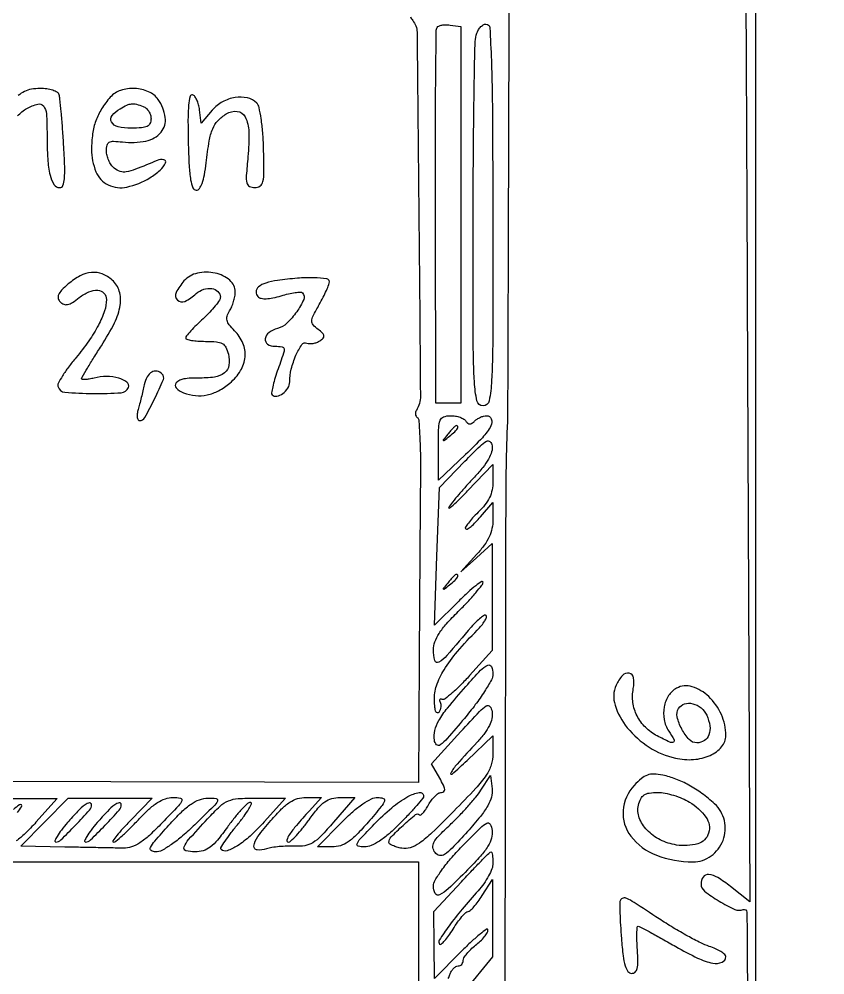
# Model space of a CAD drawing. Extents: x 48 to 647, y 19 to 617.
# Drawn here: x 484.4 to 647, y 279.2 to 472 of the extents above; entities that cross this region are included whole.
import ezdxf

# ---------------------------------------------------------------- set-up
doc = ezdxf.new("R2010")
doc.units = 0

msp = doc.modelspace()

# ---------------------------------------------------------------- linework, layer by layer
for points in [[(129.254687, 546.763278, -0.000001), (62.367793, 546.881024, -0.027436)], [(537.328125, 528.246076, -0.000001), (564.543336, 528.054961, -0.036398)], [(630.704401, 539.505485, -0.000003), (630.905154, 503.491165, -0.000215), (631.109016, 463.820087, -0.000129), (631.318584, 416.732002), (631.833257, 293.964004), (627.934367, 297.051982, 0.030218), (625.369268, 298.842623, 0.117285), (623.539603, 299.43986, 0.263156), (622.450213, 298.936767, 0.157155), (622, 297.539759, 0.231425), (622.702722, 296.102824, 0.029204), (625.63259, 294.08668, 0.030063), (628.792507, 292.424615, 0.200243), (630.533232, 292.374379, -0.523455), (631.256587, 291.881559, -0.000511), (631.425035, 268.617172, -0.002205)], [(582.19109, 83.900208, -0.000069), (582.397611, 229.170452, -0.000076), (582.644863, 373.757051, -0.009422), (583.021662, 391.952572, 0.009058), (583.031247, 392.39973, 0.000002), (583.104035, 414.370443, 0.000041), (583.182554, 438.703827, 0.000025), (583.271662, 467.5), (583.5, 542.5)], [(471.75, 528.691319, -0.000037), (507.332111, 528.452952, -0.000062)], [(563.336818, 472.435841, 0.051433), (563.810397, 471.728457, -0.172077), (564.680744, 469.358178, -0.000419), (565.057909, 432.570092, -0.000495), (565.366057, 395.993213, -0.141179), (564.550765, 393.08214, 0.079735), (564.385783, 392.685791, 0.091153), (564.363851, 392.276259, 0.100725), (564.486314, 391.917647, 0.122369), (564.733688, 391.664251, -0.241679), (565.038151, 391.159356, -0.004165), (565.237095, 387.850014, -0.009554), (565.365292, 383.919648, -0.00609), (565.371317, 379.345153, 0.000777), (565.313722, 373.158416, 0.000231), (565.244798, 363.707688, 0.000232), (565.177206, 353.09124, 0.000251), (565.121317, 342.744847), (565, 317.989694), (471.763654, 318.244847, -0.000324), (413.001211, 318.443768, -0.004488)], [(484.083749, 452.476501, -0.092231), (485.957177, 453.977082, -0.055009), (488.151007, 454.857116, -0.304525), (489.29742, 454.477684, -0.151371), (489.886231, 452.911019, -0.014215), (490.013655, 448.75, 0.013431), (490.15806, 443.779602, 0.044374), (490.629698, 440.540552, 0.080212), (491.417868, 438.641313, 0.259968), (492.567953, 438, 0.310045), (493.204294, 438.436553, 0.069371), (493.520469, 439.788795, 0.031983), (493.587685, 442.257087, 0.00608), (493.367904, 446.75, 0.003255), (493.135006, 450.1927, 0.00442), (492.877092, 453.296875, 0.002981), (492.622471, 455.894818, 0.048855), (492.447967, 456.75, 0.189702), (492.06373, 457.231151, 0.051941), (491.159897, 457.632812, 0.044749), (489.956343, 457.908223, 0.033893), (488.603965, 458, 0.042296), (486.844982, 457.850937, 0.071012), (485.435834, 457.398198, 0.070936), (484.208615, 456.568863, 0.042114)], [(481.562308, 314.711359, -0.015105), (485.673696, 314.811859), (492.071533, 314.774949), (487.785767, 309.989221, -0.017292), (485.580703, 307.691947, -0.044384), (483.795015, 306.240275, -0.061455)], [(484.069679, 311.951955, 0.016486), (484.872837, 313.114226, 0.352923), (484.831236, 313.502097, 0.373924), (484.446161, 313.528997, 0.014086), (483.226702, 312.554748, 0.019332)], [(570.977197, 278.460221, 0.032561), (571.316616, 279.25, -0.048858), (571.63049, 279.919421, -0.055187), (572.057894, 280.485937, -0.063057), (572.528372, 280.872857, -0.141509), (572.968615, 281, 0.106414), (573.362129, 281.08471, 0.099393), (573.697031, 281.324911, 0.096048), (573.921539, 281.683837, 0.092122), (574, 282.10608, -0.140354), (574.158175, 282.658468, -0.031319), (574.734375, 283.464908, -0.030162), (575.542994, 284.344624, -0.025171), (576.5, 285.17866, 0.025085), (577.45701, 286.012412, 0.030093), (578.265625, 286.891278, 0.031227), (578.841988, 287.696586, 0.140604), (579, 288.247382, 0.602709), (578.719174, 288.395724, 0.019465), (577.419115, 287.432283, 0.018624), (575.684124, 285.929105, 0.009552), (573.618263, 283.924776), (568.236526, 278.499948), (568.172992, 285.252088), (568.109458, 292.004228), (573.662442, 298.002114, -0.003294), (575.819385, 300.301298, -0.005229), (577.699472, 302.238121, -0.001485), (579.350153, 303.893546, -0.198513), (579.607713, 304, -0.337369), (579.761383, 303.882996, -0.024677), (579.884766, 303.33109, -0.026457), (579.971709, 302.595794, -0.0162), (580, 301.722861, -0.091574), (579.797065, 300.624111, -0.032028), (579.125548, 299.15723, -0.030535), (578.162387, 297.601653, -0.031186), (577.023143, 296.186482, 0.011425), (573.784745, 292.473999, 0.017228), (571.153229, 289.083315, 0.010821), (569.166629, 286.203706, 0.355894), (569.246484, 285.420183, 0.395485), (569.571845, 285.409709, 0.029405), (570.2625, 286.092708, 0.028342), (571.087784, 287.122691, 0.016318), (571.967492, 288.447401, -0.015569), (572.868284, 289.808278, -0.022009), (573.759099, 290.956424, -0.019089), (574.550171, 291.819251, -0.20026), (574.983358, 292, 0.192346), (575.412663, 292.171495, 0.021225), (576.162679, 292.947678, 0.023451), (577.004053, 293.990435, 0.016897), (577.846243, 295.226138), (579.888889, 298.452276), (579.888889, 290.65263), (579.888889, 282.852985), (574.194444, 275.866038, -0.003485)], [(434.034733, 278.479326, 0.008441), (436.882725, 289.141792, 0.202112), (436.415644, 292.136492, 0.192104), (435.531447, 292.791575, 0.071576), (433.967412, 292.97247, 0.070989), (432.39935, 292.704108, 0.178351), (431.5, 292, -0.247226), (430.729233, 291.545813, -0.002492), (424.183145, 291.265658, -0.006568), (415.955025, 291.062793, -0.002879), (405.047972, 291, -0.002028), (385.55954, 291.079057, -0.06207), (380.745127, 291.718738, -0.25685), (378.687163, 293.670451, -0.077419), (378, 298.081787), (378, 302), (471.5, 302), (565, 302), (565, 239.662141)], [(630.813707, 88.540245, -0.000013), (630.561133, 53.487169, -0.186324)]]:
    msp.add_lwpolyline(points, format="xyb")
msp.add_lwpolyline([(632.992997, 50), (633.041887, 294.25), (633.090776, 538.5)])
for points in [[(573.5, 432.5), (573.5, 394.5), (571, 394.5), (568.5, 394.5), (568.393828, 432, -0.00113), (568.385585, 446.434657, -0.001825), (568.451187, 458.721486, -0.000274), (568.555107, 469.617811, -0.1254), (568.738187, 470.307186, -0.167066), (569.060781, 470.596253, -0.052553), (569.689595, 470.787025, -0.045835), (570.486162, 470.865294, -0.036989), (571.34436, 470.807186), (573.5, 470.5)], [(579.975484, 432.5, -0.000716), (579.96378, 407.294611, -0.012302), (579.745061, 399.042598, -0.036608), (579.241593, 395.012571, -0.35749), (578.006363, 394, -0.352398), (576.7796, 394.987213, -0.040183), (576.265538, 398.765179, -0.013057), (576.041076, 406.555872, -0.000767), (576.013655, 430.25, -0.00155), (576.062525, 444.30544, -0.002359), (576.200423, 456.5125, -0.000849), (576.386718, 467.029371, -0.060681), (576.630286, 468.75, -0.052758), (576.961357, 469.610573, -0.060775), (577.453432, 470.339063, -0.070369), (578.023703, 470.834018, -0.144571), (578.585753, 471, -0.396463), (579.363779, 470.268029, -0.006225), (579.68635, 463.626611, -0.00758), (579.906078, 453.125899, -0.001199)], [(502.783487, 456.25, 0.039483), (501.025998, 453.881419, 0.05367), (499.863891, 451.489125, 0.052036), (499.214468, 448.846614, 0.034265), (499, 445.720729, 0.0965), (499.878513, 441.211258, 0.185108), (502.356783, 438.555717, 0.17103), (506.141673, 438.11829, 0.08113), (510.75, 439.98904, 0.041232), (512.858578, 441.526263, 0.113741), (513.937926, 443.000648, 0.489303), (513.582475, 443.644105, 0.138678), (512.25, 443.483978, -0.004812), (507.878451, 441.70961, -0.049786), (506.010527, 441.179633, -0.125143), (504.777601, 441.268585, -0.093196), (503.580167, 441.933467, -0.068747), (502.975136, 442.595032, -0.04457), (502.464174, 443.499081, -0.044177), (502.116229, 444.491997, -0.06227), (502, 445.421644, -0.060231), (502.138172, 446.5645, -0.208939), (502.580221, 447.142878, -0.135137), (503.455067, 447.354756, -0.020945), (505.25, 447.223639, 0.076117), (509.984713, 447.399558, 0.172302), (513.035816, 449.188613, 0.214779), (513.880339, 452.169452, 0.116514), (512.443296, 455.777494, 0.137773), (510.520808, 457.351183, 0.091066), (507.724648, 458.007383, 0.090814), (504.870565, 457.627698, 0.135857)], [(518.513656, 447.287557, 0.006142), (518.693577, 442.386867, 0.028588), (518.99318, 439.574768, 0.053164), (519.436693, 437.969296, 0.307978), (520.126325, 437.5, 0.2422), (520.770807, 437.831641, 0.067613), (521.3166, 438.866638, 0.042944), (521.77433, 440.557154, 0.015886), (522.135588, 443, -0.011777), (522.753707, 447.431013, -0.056911), (523.445121, 449.873539, -0.092314), (524.49571, 451.499467, -0.063781), (526.195892, 452.890264, -0.168545), (528.402349, 453.393632, -0.253665), (529.987298, 452.294104, -0.111787), (530.746332, 449.25555, -0.029977), (530.557065, 444.25, 0.006416), (530.234456, 440.459135, 0.072365), (530.343334, 438.958198, 0.220781), (530.874143, 438.262094, 0.121778), (531.934294, 438, 0.156357), (533.002856, 438.342529, 0.184663), (533.58578, 439.222284, 0.056593), (533.791203, 441.136538, 0.005128), (533.712143, 445.951498, 0.012865), (533.545476, 449.129194, 0.018185), (533.22175, 451.944265, 0.016089), (532.804016, 454.200966, 0.143683), (532.325, 455.076498, 0.142493), (530.444555, 456.107894, 0.09458), (527.968778, 456.182189, 0.086011), (525.42673, 455.310914, 0.0899), (523.370457, 453.644293), (521.129121, 451.038585), (520.814561, 453.692174, 0.03692), (520.612144, 454.734575, 0.044054), (520.265556, 455.673394, 0.049642), (519.836966, 456.38692, 0.154709), (519.38733, 456.710438, 0.441666), (518.878481, 456.4224, 0.032875), (518.596731, 454.656075, 0.022792), (518.461751, 451.77874, 0.006428)], [(509.418213, 454.393011, -0.093632), (510.022963, 454.019628, -0.066804), (510.53535, 453.408253, -0.064844), (510.881759, 452.662047, -0.076427), (511, 451.893011, -0.108034), (510.793013, 450.946223, -0.176372), (510.221741, 450.368313, -0.09295), (509.104239, 450.075034, -0.017823), (507, 450, -0.054541), (504.340633, 450.290955, -0.210992), (503.034258, 451.251145, -0.31097), (503.140533, 452.545829, -0.089866), (504.75, 453.919901, -0.022581), (506.141384, 454.64827, -0.084224), (507.090532, 454.909987, -0.089572), (508.04195, 454.835946, -0.027526)], [(494.305764, 418.569564, 0.020303), (492.955716, 417.300617, 0.088791), (492.340787, 416.399142, 0.169509), (492.276722, 415.653372, 0.132527), (492.67868, 414.940884, 0.109809), (493.393937, 414.477479, 0.146424), (494.162163, 414.427191, 0.087896), (495.12043, 414.833196, 0.022608), (496.492504, 415.815444, -0.063506), (498.458721, 416.993185, -0.119977), (500.268528, 417.311349, -0.191081), (501.499471, 416.72823, -0.189932), (502, 415.458111, -0.083134), (501.609412, 413.12521, -0.037653), (500.379154, 410.271596, -0.032269), (498.441756, 407.089025, -0.022008), (495.859539, 403.729765, 0.015478), (494.350341, 401.818583, 0.021929), (493.138335, 400.022458, 0.018952), (492.283602, 398.501028, 0.201592), (492.230742, 397.807774, 0.301607), (493.6138, 396.727299, 0.017128), (499.300811, 396.482201, 0.017218), (504.992075, 396.628011, 0.294155), (506.431674, 397.682542, 0.33393), (506.126294, 398.751912, 0.095188), (504.47768, 399.565128, 0.066781), (502.022276, 399.898846, 0.061985), (499.5, 399.589356, -0.017222), (498.541246, 399.383537, -0.030065), (497.734375, 399.288772, -0.032749), (497.142332, 399.293909, -0.392659), (497, 399.447207, -0.133867), (497.092255, 399.78561, -0.001906), (498.175, 401.607911, -0.005127), (499.466955, 403.714275, -0.003338), (501, 406.121295, 0.02776), (503.628471, 410.730318, 0.075151), (504.783628, 414.302511, 0.115443), (504.595277, 417.104227, 0.135377), (503.171259, 419.345012, 0.091579), (501.16291, 420.584412, 0.11488), (499.002799, 420.892147, 0.10029), (496.707543, 420.214313, 0.056754)], [(517.654988, 419.171259, 0.069862), (516.080423, 416.850183, 0.316984), (516.322563, 415.324152, 0.323781), (517.825391, 415.061154, 0.070756), (520.134014, 416.621281, -0.103197), (521.62527, 417.494829, -0.117567), (523.270278, 417.643567, -0.153634), (524.510811, 417.046198, -0.207175), (525, 415.916255, -0.150691), (524.807683, 415.29263, -0.019754), (523.971875, 414.164803, -0.021509), (522.840304, 412.87536, -0.016486), (521.5, 411.563865, 0.009824), (520.15907, 410.286279, 0.014153), (519.028125, 409.100261, 0.009824), (518.145306, 408.08078, 0.175271), (518, 407.678995, 0.338287), (518.203278, 407.412926, 0.024268), (519.169403, 407.199455, 0.026203), (520.454859, 407.048964, 0.016038), (521.980948, 407, -0.021017), (524.198109, 406.906764, -0.106273), (525.375865, 406.547846, -0.149555), (526.093747, 405.80205, -0.055937), (526.607732, 404.426784, -0.09741), (526.72471, 402.166011, -0.19312), (525.840853, 400.636736, -0.133457), (523.830297, 399.787036, -0.039033), (520.449556, 399.59589, 0.042765), (517.621714, 399.414857, 0.165658), (516.083394, 398.618399, 0.403831), (516.086356, 397.593929, 0.1089), (517.581787, 396.606989, 0.068764), (519.956201, 396.0533, 0.075353), (522.315722, 396.191819, 0.070887), (524.643323, 397.043041, 0.051889), (526.923275, 398.588894, 0.081302), (529.064846, 401.085286, 0.115275), (529.974261, 403.854934, 0.121706), (529.542163, 406.629426, 0.097477), (527.851927, 409.148073, -0.028344), (526.785934, 410.342298, -0.106973), (526.344376, 411.235961, -0.139572), (526.371568, 412.096941, -0.062412), (526.851927, 413.134505, 0.039963), (527.291741, 413.982693, 0.026579), (527.662753, 415.013995, 0.026779), (527.917313, 416.060363, 0.046307), (528, 416.951247, 0.222432), (526.889516, 419.323974, 0.121576), (523.940816, 420.760583, 0.107801), (520.367433, 420.748501, 0.155505)], [(536.5, 419.273221, 0.036748), (534.150603, 418.760455, 0.101112), (532.661399, 417.966349, 0.212141), (532.189341, 417.016636, 0.210165), (532.575347, 416.024653, 0.148118), (533.228085, 415.675399, 0.058275), (534.255175, 415.592244, 0.043676), (535.606985, 415.759265, 0.021892), (537.274495, 416.192172, -0.017193), (538.742783, 416.58812, -0.024398), (540.073214, 416.830536, -0.022163), (541.151069, 416.924685, -0.210062), (541.572884, 416.76045, -0.311419), (541.816861, 415.431753, -0.047737), (540.413085, 412.966313, -0.048079), (538.418179, 410.641093, -0.130666), (536.534911, 409.598118, 0.098932), (534.81808, 408.783299, 0.198254), (534.060631, 407.516855, 0.289996), (534.535574, 406.44448, 0.148416), (536, 406, -0.035996), (537.44605, 405.895761, -0.345294), (537.844826, 405.477808, -0.106397), (537.742418, 404.59143, -0.003041), (536.489323, 400.969737, 0.012279), (535.944338, 399.295118, 0.018468), (535.559749, 397.808433, 0.013652), (535.326897, 396.590477, 0.241275), (535.446195, 396.220472, 0.250188), (536.382112, 395.93599, 0.109485), (537.606419, 396.472962, 0.093437), (538.636891, 397.572391, 0.142631), (539, 398.819392, -0.060259), (539.314373, 401.418449, -0.043809), (540.254436, 404.178206, -0.044288), (541.443971, 406.33312, -0.349327), (542.459863, 406.653776, 0.086377), (543.030363, 406.541641, 0.048544), (543.736537, 406.594886, 0.046551), (544.461104, 406.791758, 0.055863), (545.090684, 407.111523, 0.052931), (545.756022, 407.657663, 0.240287), (545.902539, 408.121313, 0.165521), (545.626667, 408.634039, 0.023933), (544.706466, 409.411078, -0.049583), (543.721759, 410.332992, -0.194675), (543.453805, 411.103462, -0.105832), (543.726645, 412.126113, -0.010038), (544.956466, 414.422492, 0.010464), (545.738981, 415.886634, 0.013121), (546.399712, 417.276885, 0.011321), (546.892589, 418.459828, 0.093304), (547, 419.030416, 0.378959), (546.463199, 419.636962, 0.024687), (543.924567, 419.821297, 0.025978), (540.537741, 419.723648, 0.015164)], [(509.649073, 398.25, -0.004228), (509.372361, 397.033124, -0.002838), (509.036462, 395.646875, -0.002858), (508.695899, 394.308206, -0.005645), (508.407442, 393.25, 0.036227), (508.228135, 392.387584, 0.063815), (508.22442, 391.660937, 0.098151), (508.384379, 391.17503, 0.270604), (508.684103, 391, 0.272243), (509.751866, 391.627922, 0.013388), (511.719508, 395.399897, 0.012947), (513.487743, 399.274359, 0.305958), (513.27009, 400.396577, 0.142032), (512.212817, 400.978598, 0.191325), (511.144407, 400.809427, 0.138682), (510.232994, 399.850641, 0.067434)], [(574.553851, 390.912868, 0.075363), (574.927179, 390.473233, 0.181024), (575.321227, 390.325735, 0.150038), (575.768438, 390.463023, 0.047458), (576.312868, 390.912868, -0.051353), (576.824555, 391.32901, -0.038224), (577.46253, 391.680655, -0.039035), (578.123074, 391.921261, -0.067926), (578.7, 392, -0.307753), (579.678813, 391.334504, -0.2208), (579.599612, 389.971653, -0.064485), (577.877005, 387.566202, -0.016618), (574.5, 384.176294), (569, 379.010515), (569, 385.505258, -0.00647), (569.052897, 389.593062, -0.083601), (569.34396, 391.084823, -0.223765), (570.046301, 391.767241, -0.082872), (571.440983, 392, -0.040791), (572.424606, 391.919621, -0.043258), (573.362293, 391.680655, -0.047414), (574.124379, 391.330452, -0.123551)], [(570.872445, 388.25, 0.001576), (569.99236, 387.120493, 0.377591), (570, 387, 0.377591), (570.120493, 386.99236, 0.001576), (571.25, 387.872445, 0.017685), (572.306759, 388.76332, 0.065617), (572.869516, 389.426111, 0.241985), (572.90695, 389.806605, 0.307699), (572.622445, 390, 0.184603), (572.410139, 389.91885, 0.013803), (571.952641, 389.485937, 0.017649), (571.425681, 388.920402, 0.012436)], [(576.280422, 379.625361, 0.006514), (574.694199, 377.899243, 0.006422), (573.145882, 376.124325, 0.00633), (571.829603, 374.535359, 0.024387), (571.074093, 373.5, 0.719414), (571.174552, 373.372058, 0.094078), (571.649517, 373.650177, 0.016356), (572.992527, 374.901434, 0.005433), (574.879555, 376.819751), (580, 382.139502), (580, 378.756842, -0.049485), (579.827947, 377.022672, -0.062225), (579.31737, 375.492569, -0.056906), (578.40297, 374.034234, -0.033281), (577.010431, 372.509994, 0.015556), (575.899243, 371.377049, 0.025581), (575.041348, 370.34486, 0.023339), (574.465619, 369.495365, 0.346539), (574.505288, 369.161378, 0.353243), (574.827972, 369.126955, 0.027328), (575.582941, 369.674512, 0.027861), (576.49878, 370.507127, 0.016747), (577.493636, 371.588476), (579.997557, 374.5), (579.998779, 371.047607, -0.051793), (579.811852, 369.24168, -0.057064), (579.258009, 367.573963, -0.049647), (578.266344, 365.89632, -0.027225), (576.75, 364.049703), (573.5, 360.504192), (576.663435, 363.356252), (579.82687, 366.208313), (579.846427, 355.426557), (579.865984, 344.644801), (575.286705, 339.5724, -0.011941), (573.464661, 337.648571, -0.018013), (571.779976, 336.070733, -0.013061), (570.340901, 334.88176, -0.242666), (569.779383, 334.774777, 0.073153), (569.460783, 334.820263, 0.232235), (569.27328, 334.727222, 0.232671), (569.232437, 334.522154, 0.073372), (569.359687, 334.227031, -0.112769), (569.498258, 333.821131, -0.057651), (569.492424, 333.27999, -0.052956), (569.354575, 332.695909, -0.054051), (569.097707, 332.158093, -0.324049), (568.786514, 332.030002, -0.249342), (568.502969, 332.2812, -0.062411), (568.29263, 333.169781, -0.017551), (568.188954, 334.593833, -0.093107), (568.625102, 337.517179, -0.053736), (570.148856, 340.74419, -0.040414), (572.825043, 344.420019, -0.01883), (576.836984, 348.746075, 0.022438), (577.706398, 349.69723, 0.035963), (578.348467, 350.589473, 0.040844), (578.72049, 351.321433, 0.302225), (578.647159, 351.686174, 0.335736), (578.284001, 351.736453, 0.036408), (577.531973, 351.240481, 0.033028), (576.619505, 350.437194, 0.019919), (575.64413, 349.375568, -0.003225), (570.694835, 343.613899, -0.078683), (569.081321, 342.261445, -0.501835), (568.27692, 342.591783, -0.062808), (568, 344.787592, -0.089674), (568.285111, 346.364516, -0.054415), (569.140089, 348.062509, -0.0389), (570.6499, 350.036476, -0.015568), (573, 352.5, 0.00945), (574.915585, 354.459465, 0.013558), (576.53125, 356.271902, 0.009339), (577.793582, 357.825691, 0.167437), (578, 358.424816, 0.59736), (577.743125, 358.563101, 0.019954), (576.561313, 357.714013, 0.018984), (574.982364, 356.381713, 0.009746), (573.102343, 354.600804), (568.204685, 349.776791), (568.696128, 363.638396), (569.187571, 377.5), (574.343786, 382.797944, -0.005211), (577.396304, 385.869664, -0.06528), (578.700053, 386.856134, -0.333441), (579.399631, 386.767281, -0.163274), (579.835884, 385.923305, -0.114893), (579.744852, 384.718195, -0.052489), (579.113512, 383.261858, -0.040208), (577.969107, 381.568501, -0.020386)], [(570.872445, 358.25, 0.001576), (569.99236, 357.120493, 0.377591), (570, 357, 0.377591), (570.120493, 356.99236, 0.001576), (571.25, 357.872445, 0.017685), (572.306759, 358.76332, 0.065617), (572.869516, 359.426111, 0.241985), (572.90695, 359.806605, 0.307699), (572.622445, 360, 0.184603), (572.410139, 359.91885, 0.013803), (571.952641, 359.485937, 0.017649), (571.425681, 358.920402, 0.012436)], [(580, 339.891215, -0.127425), (579.691311, 338.699622, -0.015973), (578.310938, 336.391104, -0.017953), (576.451873, 333.712712, -0.014003), (574.25, 330.937215, -0.004096), (570.791925, 326.888289, -0.057007), (569.378095, 325.592506, -0.359424), (568.643632, 325.638192, -0.17428), (568.184754, 326.533805, -0.088741), (568.281933, 328.530766, -0.076483), (569.05882, 330.485418, -0.040092), (570.836564, 333.022916, -0.00731), (574.561742, 337.393169, -0.008707), (577.525449, 340.652587, -0.096515), (578.948491, 341.67504, -0.424849), (579.702512, 341.380077, -0.098927)], [(604.873691, 337.622127, 0.187648), (604.647041, 333.618082, 0.092399), (607.124446, 329.069309, 0.079894), (611.534156, 325.135995, 0.086989), (616.831247, 322.925292, 0.072863), (620.498708, 322.644711, 0.088613), (623.835856, 323.482183, 0.110242), (626.155727, 325.217515, 0.17912), (627, 327.498633, 0.105203), (626.10179, 331.720339, 0.097096), (623.549431, 335.350111, 0.11552), (620.209382, 337.326625, 0.201596), (617.057881, 337.030977, 0.129979), (615.449653, 335.533044, 0.095639), (614.561249, 333.253938, 0.090489), (614.559968, 330.691036, 0.100348), (615.477424, 328.394111, -0.016256), (616.570782, 326.600878, -0.448127), (616.412787, 326.135927, -0.215148), (615.698909, 326.15249, -0.007555), (613.164978, 327.414686, -0.075405), (610.78699, 329.140422, -0.081045), (609.096178, 331.455714, -0.082916), (608.255042, 334.140879, -0.084075), (608.338036, 336.940179, 0.084243), (608.402298, 339.132348, 0.31968), (607.512611, 340.072911, 0.26807), (606.153846, 339.608318, 0.072623)], [(576.795965, 326.122759, 0.004209), (572.756113, 321.694664, 0.057042), (571.491486, 319.912737, 0.839337), (571.754464, 319.701163, 0.010287), (574.780864, 322.462408), (580, 327.424816), (580, 323.82754, -0.075904), (579.653813, 321.560259, -0.073761), (578.645832, 319.475131, -0.038677), (576.54299, 316.847222, -0.006626), (572.109382, 312.232894, -0.006314), (567.692934, 307.868326, -0.036693), (565.176816, 305.776789, -0.076067), (563.333794, 304.844498, -0.127016), (561.609382, 304.734339, -0.024205), (560.609754, 304.976089, -0.03597), (559.766506, 305.291175, -0.039601), (559.160932, 305.628846, -0.250812), (559, 305.929486, -0.196606), (559.44947, 307.028374, -0.014249), (561.860851, 309.346955, -0.011728), (564.405281, 311.550972, -0.386648), (565.151159, 311.515507, 0.359569), (565.439376, 311.48803, 0.056468), (565.905897, 311.887491, 0.041447), (566.451243, 312.580072, 0.023198), (567.000806, 313.501507, -0.03695), (567.607271, 314.457616, -0.042606), (568.322495, 315.266068, -0.047382), (569.036176, 315.827606, -0.143972), (569.622469, 316, 0.189081), (570.103639, 316.188707, 0.241868), (570.263942, 316.629673, 0.083687), (570.014566, 317.456486, 0.015277), (569.258862, 318.871679), (567.610744, 321.743358), (573.555372, 328.28474, -0.003645), (577.282818, 332.326768, -0.06279), (578.663826, 333.473921, -0.386998), (579.385071, 333.349558, -0.134012), (579.828701, 332.28582, -0.083684), (579.776227, 330.916431, -0.063087), (579.285504, 329.489758, -0.048938), (578.314594, 327.924111, -0.023782)], [(623.152898, 331.56377, -0.069282), (623.785928, 329.436113, -0.124629), (623.610407, 327.634854, -0.164027), (622.670449, 326.449086, -0.144842), (621.152705, 326, -0.209248), (619.611432, 326.674552, -0.064339), (618.108898, 328.791687, -0.064087), (617.186968, 331.235749, -0.199143), (617.462697, 332.939643, -0.181581), (618.653111, 333.859672, -0.1348), (620.32914, 333.911213, -0.114968), (622.005922, 333.067518, -0.112512)], [(574.847168, 308.105493, -0.006377), (571.75537, 304.749488, -0.059219), (570.243901, 303.488497, -0.196158), (569.22429, 303.292827, -0.183734), (568.323321, 303.859208, -0.129433), (567.897537, 304.898772, -0.157889), (568.086789, 305.927742, -0.070233), (569.056801, 307.24338, -0.011003), (571.368989, 309.5, 0.012617), (573.149876, 311.249343, 0.01044), (574.959102, 313.198348, 0.010581), (576.543486, 315.055963, 0.027676), (577.576055, 316.473099), (579.5, 319.446198), (579.816781, 316.719384, -0.095961), (579.692291, 315.077619, -0.064154), (578.96478, 313.333362, -0.040357), (577.475282, 311.174536, -0.011767)], [(608.521509, 317.428708, 0.169025), (606.293606, 312.337934, 0.185166), (607.822188, 307.188221, 0.139531), (612.993953, 303.347292, 0.090628), (620.36602, 302, 0.158067), (624.03911, 303.190945, 0.147307), (626.439983, 306.341253, 0.145864), (626.714892, 310.318587, 0.154501), (624.75, 313.693339, 0.025751), (622.162569, 315.809227, 0.032429), (619.556293, 317.476635, 0.034794), (616.927204, 318.697545, 0.039949), (614.271509, 319.47657, 0.038695), (612.471344, 319.708495, 0.098547), (611.174522, 319.518222, 0.090877), (609.987205, 318.833041, 0.029692)], [(506.910779, 310.409091, 0.009097), (505.30926, 308.716744, 0.01753), (504.100713, 307.29517, 0.017037), (503.30629, 306.217986, 0.603576), (503.421083, 306, 0.175241), (503.921413, 306.180912, 0.009028), (505.243554, 307.321875, 0.013456), (506.782777, 308.775891, 0.009284), (508.449178, 310.5, -0.018503), (510.558811, 312.603676, -0.043412), (512.315505, 313.967656, -0.058907), (513.889842, 314.739376, -0.084724), (515.416878, 315, -0.050155), (516.937613, 314.847069, -0.474069), (517.203792, 314.341926, -0.088895), (516.543715, 313.329439, -0.003), (513.242856, 309.863861, -0.014387), (510.677203, 307.351194, -0.04259), (508.732892, 305.838888, -0.062871), (507.056572, 305.028393, -0.084895), (505.395865, 304.768227, -0.001115), (503.748038, 304.79495, -0.000211), (500.744256, 304.85163, -0.000226), (497.236474, 304.920888, -0.000207), (493.627134, 304.995275), (484.754268, 305.181818), (489.5, 310), (494.245732, 314.818182), (502.741853, 314.818182), (511.237975, 314.818182)], [(519.837941, 309.479847, -0.015631), (517.366939, 307.233611, -0.025035), (515.109354, 305.494233, -0.027627), (513.197734, 304.31914, -0.124621), (511.937173, 304, -0.153781), (511.048114, 304.280063, -0.370433), (510.88935, 304.899423, -0.064937), (511.762761, 306.208751, -0.004931), (514.599232, 309.39213, -0.014115), (517.158959, 312.053548, -0.042585), (519.096205, 313.657403, -0.062965), (520.786547, 314.538794, -0.081592), (522.5, 314.871977, -0.047332), (524.144115, 314.76436, -0.504646), (524.406003, 314.256524, -0.083386), (523.647885, 313.205697, -0.002597)], [(533.815185, 310.059384, -0.023135), (530.992153, 307.210139, -0.04362), (528.430257, 305.235864, -0.059168), (526.365005, 304.235197, -0.287119), (525.152399, 304.514268, -0.345157), (525.111788, 304.84912, -0.00982), (525.934511, 306.15078, -0.015986), (527.035375, 307.708346, -0.00981), (528.425678, 309.474605, 0.013306), (529.773581, 311.211846, 0.02631), (530.730704, 312.670665, 0.034028), (531.251424, 313.721642, 0.534281), (531.065287, 314, 0.192522), (530.475405, 313.764126, 0.014931), (529.255387, 312.53125, 0.0187), (527.858388, 310.915448, 0.01313), (526.404532, 309, -0.015679), (524.414607, 306.405846, -0.058305), (522.936676, 304.976698, -0.088808), (521.52389, 304.250159, -0.074598), (519.856505, 304, -0.070869), (518.05248, 304.256988, -0.438937), (517.682679, 305.002331, -0.091133), (518.592929, 306.492215, -0.004647), (522.428422, 310.697055, -0.017673), (524.939123, 313.214127, -0.087514), (526.60973, 314.300889, -0.085496), (528.569279, 314.76297, -0.016448), (532.229634, 314.865887), (538.13037, 314.837665)], [(542.88708, 312.25, 0.007259), (540.350978, 309.362643, 0.029216), (538.934908, 307.491318, 0.071635), (538.413219, 306.40119, 0.506117), (538.708035, 306, 0.193029), (539.234706, 306.211195, 0.014742), (540.330338, 307.321875, 0.018562), (541.585272, 308.776083, 0.013014), (542.892616, 310.5, -0.01856), (544.679912, 312.803301, -0.062039), (546.076835, 314.104263, -0.088303), (547.459325, 314.771698, -0.068513), (549.117617, 315), (552.110962, 315), (547.805481, 309.982446, -0.013109), (545.287483, 307.199088, -0.063727), (543.638755, 305.860599, -0.097397), (542.057772, 305.2647, -0.054616), (540, 305.146978, 0.019964), (538.501249, 305.165046, 0.016051), (536.891909, 305.068421, 0.016344), (535.408998, 304.882457, 0.039355), (534.334157, 304.623855, -0.099366), (532.410467, 304.398342, -0.432625), (531.773438, 305.197824, -0.124791), (532.55762, 307.09404, -0.018764), (535.15998, 310.32564, -0.016835), (537.343681, 312.673695, -0.052103), (539.019817, 314.039884, -0.074466), (540.574378, 314.754911, -0.070728), (542.298328, 315), (545.374182, 315)], [(554.805481, 310.000491, -0.015424), (552.51238, 307.498156, -0.048929), (550.778163, 306.036325, -0.072454), (549.214102, 305.265417, -0.078441), (547.537592, 305.000491), (544.575184, 305), (549.5, 310, -0.01731), (551.737968, 312.120087, -0.030294), (553.74894, 313.691047, -0.036555), (555.470578, 314.698676, -0.114609), (556.767889, 315, -0.090459), (557.883618, 314.79648, -0.418082), (558.12313, 314.257181, -0.080085), (557.463631, 313.141517, -0.004313)], [(566, 315.284349, -0.173001), (565.840411, 314.836915, -0.005802), (564.61573, 313.373518, -0.010375), (563.093342, 311.669553, -0.006974), (561.287592, 309.784349, -0.017712), (559.071329, 307.688198, -0.034053), (557.131739, 306.201274, -0.04337), (555.458156, 305.288545, -0.103517), (554.079384, 305, -0.065279), (552.816926, 305.165531, -0.456701), (552.577624, 305.656875, -0.087953), (553.222453, 306.643119, -0.003936), (556.041792, 309.595301, -0.025454), (559.582369, 312.891323, -0.044956), (562.855277, 315.173436, -0.084083), (565.130575, 316.007265, -0.46904)], [(619.660714, 314.065259, -0.097468), (622.989054, 311.014659, -0.235924), (623.542127, 307.815949, -0.256564), (621.338459, 305.651849, -0.107806), (617.053751, 305.397629, -0.07725), (613.774091, 306.447159, -0.086012), (611.102565, 308.417644, -0.100093), (609.536092, 310.893243, -0.153833), (609.386796, 313.404983, -0.05151), (609.870722, 314.735519, -0.133402), (610.535892, 315.498524, -0.114842), (611.563645, 315.885225, -0.033099), (613.269052, 315.996262, -0.046975), (614.734903, 315.856528, -0.026124), (616.479369, 315.427488, -0.025843), (618.214598, 314.803758, -0.037722)], [(494.134011, 309.915354, 0.014005), (492.913189, 308.412087, 0.028216), (492.054173, 307.150135, 0.03968), (491.608378, 306.254685, 0.53127), (491.780419, 306, 0.196469), (492.811859, 306.421564, 0.007692), (495.748471, 309.393494, 0.007956), (498.583306, 312.447936, 0.185126), (499, 313.534796, 0.454181), (498.59458, 313.889048, 0.126933), (497.705352, 313.526618, 0.042413), (496.191282, 312.187078, 0.012904)], [(500.134011, 309.915354, 0.014005), (498.913189, 308.412087, 0.028216), (498.054173, 307.150135, 0.03968), (497.608378, 306.254685, 0.53127), (497.780419, 306, 0.196469), (498.811859, 306.421564, 0.007692), (501.748471, 309.393494, 0.007956), (504.583306, 312.447936, 0.185126), (505, 313.534796, 0.454181), (504.59458, 313.889048, 0.126933), (503.705352, 313.526618, 0.042413), (502.191282, 312.187078, 0.012904)], [(574.863882, 300.36217, -0.006925), (570.992657, 296.549338, -0.080461), (569.247477, 295.346734, -0.399073), (568.372217, 295.633505, -0.124326), (568, 297.107311, -0.134539), (568.323661, 298.288395, -0.022151), (569.630556, 300.286461, -0.022165), (571.473611, 302.623079, -0.015362), (573.75, 305.101668, -0.003352), (577.505879, 308.895839, -0.073188), (578.759259, 309.824467, -0.414487), (579.427744, 309.621827, -0.091753), (579.829722, 308.356527, -0.099718), (579.71289, 306.784065, -0.070842), (578.999053, 305.161196, -0.04365), (577.516134, 303.182253, -0.012205)], [(605.74337, 294.25, 0.117616), (605.614747, 293.698511, 0.004904), (605.644922, 291.664062, 0.008252), (605.744859, 289.236391, 0.005746), (605.934353, 286.5, 0.009838), (606.282154, 283.044296, 0.041765), (606.701679, 281.010941, 0.083722), (607.251145, 279.884991, 0.241999), (608, 279.5, 0.188885), (608.700364, 279.774365, 0.147185), (609.118432, 280.484989, 0.064619), (609.268596, 281.839009, 0.013217), (609.159932, 284.25, -0.009874), (609.06564, 286.071334, -0.016527), (609.067287, 287.604688, -0.010525), (609.134765, 288.826438, -0.39206), (609.322088, 289, -0.12257), (609.678872, 288.911204, -0.001531), (611.765122, 287.795984, -0.0044), (614.172483, 286.472157, -0.002855), (616.93355, 284.901221, 0.019332), (621.298736, 282.604555, 0.062225), (624.406861, 281.569772, 0.148113), (626.234627, 281.747607, 0.303789), (627, 282.891063, 0.22155), (626.796332, 283.328146, 0.036563), (626.02208, 283.88745, 0.034249), (624.945978, 284.453198, 0.0242), (623.670911, 284.943594, -0.036294), (621.948223, 285.654396, -0.009664), (619.316607, 287.035213, -0.009747), (616.377604, 288.725919, -0.009904), (613.522642, 290.521146, 0.001306), (608.48194, 293.81308, 0.032247), (607.031228, 294.627309, 0.180209), (606.285846, 294.694865, 0.213483)]]:
    msp.add_lwpolyline(points, format="xyb", close=True)

doc.saveas('drawing.dxf')
